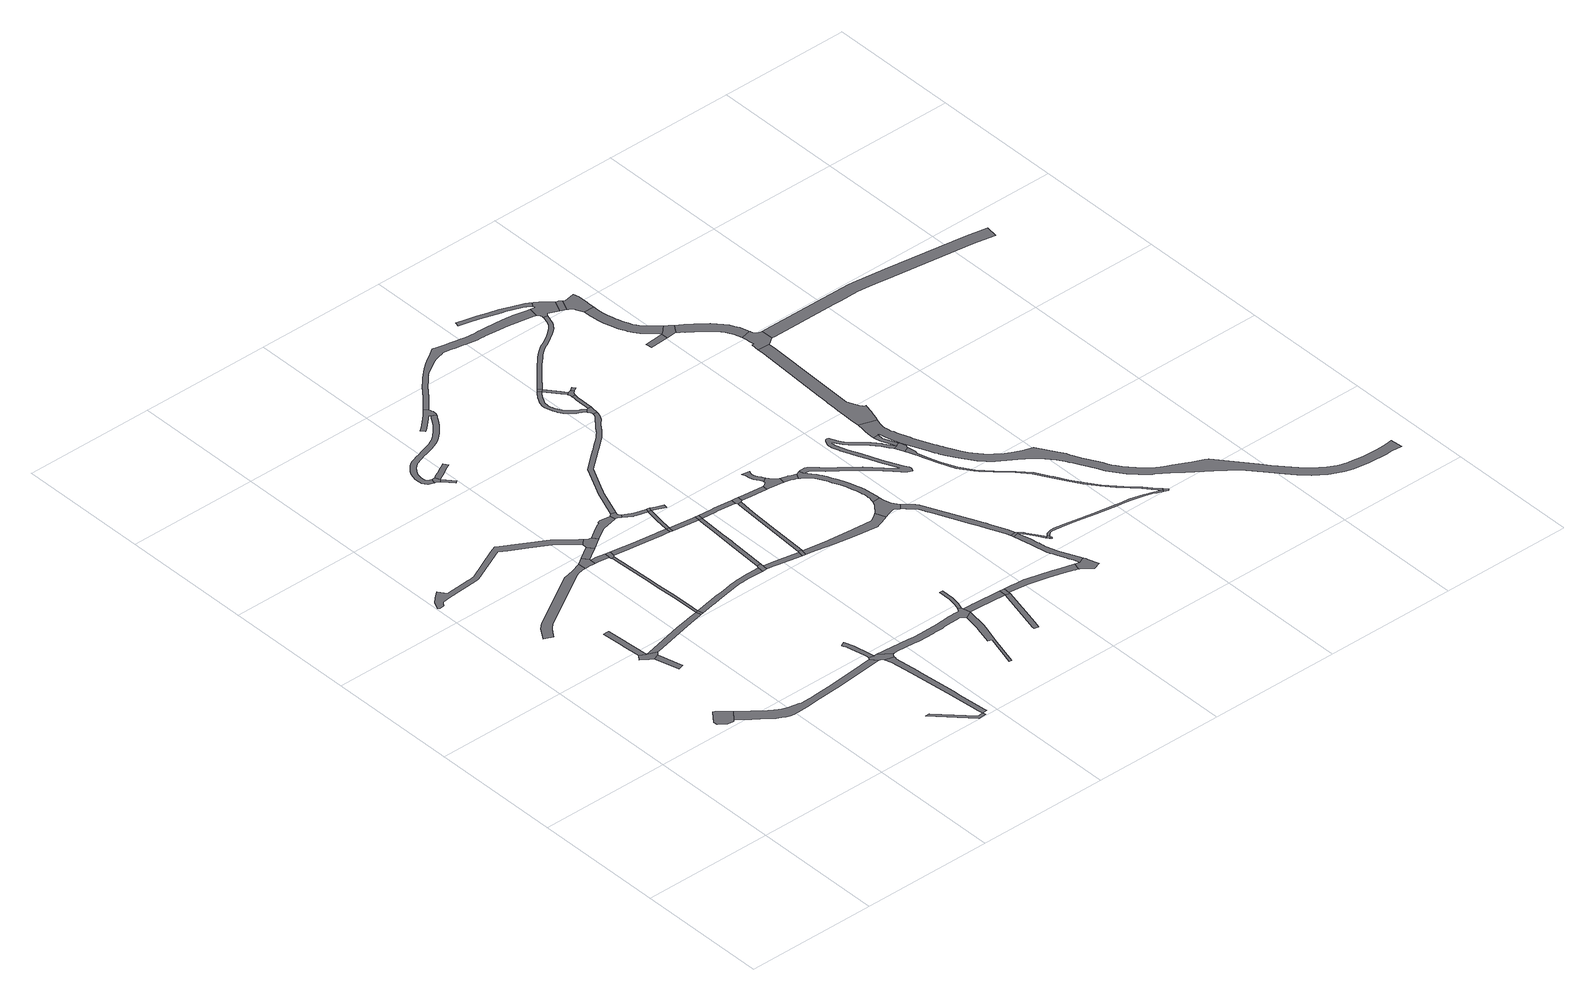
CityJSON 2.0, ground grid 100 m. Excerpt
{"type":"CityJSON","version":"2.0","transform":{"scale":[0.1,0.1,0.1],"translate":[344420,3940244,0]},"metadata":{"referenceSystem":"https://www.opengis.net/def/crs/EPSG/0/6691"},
"CityObjects":{
"road1":{"type":"Road","geometry":[{"type":"MultiSurface","lod":"1","boundaries":[[[0,1,2,3,4,5,6,7,8,9]]]}]},
"road2":{"type":"Road","geometry":[{"type":"MultiSurface","lod":"1","boundaries":[[[10,11,12,13,14,15,16]]]}]},
"road3":{"type":"Road","attributes":{"RoadStructureAttribute.sectionType":"1"},"geometry":[{"type":"MultiSurface","lod":"1","boundaries":[[[10,17,18,11]]]}]},
"road4":{"type":"Road","attributes":{"RoadStructureAttribute.sectionType":"1"},"geometry":[{"type":"MultiSurface","lod":"1","boundaries":[[[19,20,21,22,23,24,25,26,14,13]]]}]},
"road5":{"type":"Road","attributes":{"RoadStructureAttribute.sectionType":"1"},"geometry":[{"type":"MultiSurface","lod":"1","boundaries":[[[27,28,29,30,31,32,33,34,35,36,37,38,39,40,41,42,43,44,45,46,47,48,49]]]}]},
"road6":{"type":"Road","attributes":{"RoadStructureAttribute.sectionType":"1"},"geometry":[{"type":"MultiSurface","lod":"1","boundaries":[[[50,51,52,53,54,55,56,57,58,59,60,61,62,63,64,65,5,4,66,67,68,69,70,71,72,73,74,75,76,77,78,79,80,81]]]}]},
"road7":{"type":"Road","attributes":{"RoadStructureAttribute.sectionType":"1"},"geometry":[{"type":"MultiSurface","lod":"1","boundaries":[[[12,82,83,84,85,86,87,88,89,90,91,92,93,13]]]}]},
"road8":{"type":"Road","attributes":{"RoadStructureAttribute.sectionType":"1"},"geometry":[{"type":"MultiSurface","lod":"1","boundaries":[[[94,95,96,97,98,99,100,101,102,103,104,105,106,107,108,109,110,111,112,113,114,115,116,117,118,119,120,121,122,123,124,125,126]]]}]},
"road9":{"type":"Road","attributes":{"RoadStructureAttribute.sectionType":"1"},"geometry":[{"type":"MultiSurface","lod":"1","boundaries":[[[127,128,129,130,131,132]]]}]},
"road10":{"type":"Road","geometry":[{"type":"MultiSurface","lod":"1","boundaries":[[[133,88,87,134]]]}]},
"road11":{"type":"Road","geometry":[{"type":"MultiSurface","lod":"1","boundaries":[[[135,136,137,138,139,140,141,142,143,144,27,49]]]}]},
"road12":{"type":"Road","attributes":{"RoadStructureAttribute.sectionType":"1"},"geometry":[{"type":"MultiSurface","lod":"1","boundaries":[[[145,146,147,148,149,150,88,133,151,152,153,154,155,156,157,158,159]]]}]},
"road13":{"type":"Road","attributes":{"RoadStructureAttribute.sectionType":"1"},"geometry":[{"type":"MultiSurface","lod":"1","boundaries":[[[160,161,162,163,164,165,166,167,168,169,170,171,172,173,174,175,176,177,132]]]}]},
"road14":{"type":"Road","attributes":{"RoadStructureAttribute.sectionType":"1"},"geometry":[{"type":"MultiSurface","lod":"1","boundaries":[[[178,142,141,179,180,181]]]}]},
"road15":{"type":"Road","attributes":{"RoadStructureAttribute.sectionType":"1"},"geometry":[{"type":"MultiSurface","lod":"1","boundaries":[[[144,143,182,183,184]]]}]},
"road16":{"type":"Road","attributes":{"RoadStructureAttribute.sectionType":"1"},"geometry":[{"type":"MultiSurface","lod":"1","boundaries":[[[185,186,187,188,189,190,191,192,193,194,195,196,197,198,199,200,201,202,203,204,205]]]}]},
"road17":{"type":"Road","geometry":[{"type":"MultiSurface","lod":"1","boundaries":[[[158,206,207,208,181,180,209,159]]]}]},
"road18":{"type":"Road","geometry":[{"type":"MultiSurface","lod":"1","boundaries":[[[205,204,81,80,210,211,171,170,212,213,214,215,216,217,218,219,220]]]}]},
"road19":{"type":"Road","geometry":[{"type":"MultiSurface","lod":"1","boundaries":[[[183,221,222,223,109,108,224,184]]]}]},
"road20":{"type":"Road","geometry":[{"type":"MultiSurface","lod":"1","boundaries":[[[225,226,227,228,229,230,231,232,233,234,235]]]}]},
"road21":{"type":"Road","attributes":{"RoadStructureAttribute.sectionType":"1"},"geometry":[{"type":"MultiSurface","lod":"1","boundaries":[[[236,237,238,239,240,241,242,243,244,245,246,247,248,249,250,251,252,253,254,255,256,133,134]]]}]},
"road22":{"type":"Road","geometry":[{"type":"MultiSurface","lod":"1","boundaries":[[[233,257,258,259,260,234]]]}]},
"road23":{"type":"Road","attributes":{"RoadStructureAttribute.sectionType":"1"},"geometry":[{"type":"MultiSurface","lod":"1","boundaries":[[[234,261,262,263,264,265,266,267,268,269,270,271,272,273,274,275,235]]]}]},
"road24":{"type":"Road","attributes":{"RoadStructureAttribute.sectionType":"1"},"geometry":[{"type":"MultiSurface","lod":"1","boundaries":[[[276,277,278,279,280,208,207,281,282,283,284,285,286]]]}]},
"road25":{"type":"Road","attributes":{"RoadStructureAttribute.sectionType":"1"},"geometry":[{"type":"MultiSurface","lod":"1","boundaries":[[[287,288,289,290,291,292,293,294,295,222,221,296,297,298,299]]]}]},
"road26":{"type":"Road","attributes":{"RoadStructureAttribute.sectionType":"1"},"geometry":[{"type":"MultiSurface","lod":"1","boundaries":[[[227,300,301,302,303,304,305,306,307,308,309,310,311,312,313,314,315,316,317,318,319,320,321,322,323,324,325,326,327,328,329,330,331,332,333,334,335,336,337,338,339,340,341,342,343,344,345,346,347,348,349,350,351,352,353,354,355,356,357,358,359,360,361,362,363,364,365,366,367,368,369,370,371,372,228]]]}]},
"road27":{"type":"Road","attributes":{"RoadStructureAttribute.sectionType":"1"},"geometry":[{"type":"MultiSurface","lod":"1","boundaries":[[[219,373,374,375,376,377,378,379,380,381,382,383,384,385,386,387,388,389,390,391,392,393,394,395,396,397,398,399,400,401,402,403,404,405,406,407,408,409,410,411,412,413,414,415,416,220]]]}]},
"road28":{"type":"Road","geometry":[{"type":"MultiSurface","lod":"1","boundaries":[[[417,418,419,420,299,298,421,422,423,424,425]]]}]},
"road29":{"type":"Road","geometry":[{"type":"MultiSurface","lod":"1","boundaries":[[[426,427,428,245,244,429]]]}]},
"road30":{"type":"Road","geometry":[{"type":"MultiSurface","lod":"1","boundaries":[[[285,430,431,286]]]}]},
"road31":{"type":"Road","attributes":{"RoadStructureAttribute.sectionType":"1"},"geometry":[{"type":"MultiSurface","lod":"1","boundaries":[[[424,432,433,434,435,436,437,438,425]]]}]},
"road32":{"type":"Road","attributes":{"RoadStructureAttribute.sectionType":"1"},"geometry":[{"type":"MultiSurface","lod":"1","boundaries":[[[439,440,441,428,427,442,443,444,445,446,447]]]}]},
"road33":{"type":"Road","attributes":{"RoadStructureAttribute.sectionType":"1"},"geometry":[{"type":"MultiSurface","lod":"1","boundaries":[[[448,449,431,430,450,447]]]}]},
"road34":{"type":"Road","attributes":{"RoadStructureAttribute.sectionType":"1"},"geometry":[{"type":"MultiSurface","lod":"1","boundaries":[[[431,451,452,453,454,455,456,457,458,452,435,459,460,461,286]]]}]},
"road35":{"type":"Road","attributes":{"RoadStructureAttribute.sectionType":"1"},"geometry":[{"type":"MultiSurface","lod":"1","boundaries":[[[462,463,464,426,429,465,466,467]]]}]},
"road36":{"type":"Road","geometry":[{"type":"MultiSurface","lod":"1","boundaries":[[[435,452,458,468,436]]]}]},
"road37":{"type":"Road","attributes":{"RoadStructureAttribute.sectionType":"1"},"geometry":[{"type":"MultiSurface","lod":"1","boundaries":[[[395,469,470,471,472,473,474,475,476,477,478,396]]]}]},
"road38":{"type":"Road","geometry":[{"type":"MultiSurface","lod":"1","boundaries":[[[479,480,481,482,483,484,485,486,487,488,489,490,491,337,336,492,493,494,495,496,497,498]]]}]},
"road39":{"type":"Road","geometry":[{"type":"MultiSurface","lod":"1","boundaries":[[[446,499,448,447]]]}]},
"road40":{"type":"Road","geometry":[{"type":"MultiSurface","lod":"1","boundaries":[[[500,501,502,503,462,467]]]}]},
"road41":{"type":"Road","geometry":[{"type":"MultiSurface","lod":"1","boundaries":[[[398,504,505,506,507,508,509,510,511,399]]]}]},
"road42":{"type":"Road","attributes":{"RoadStructureAttribute.sectionType":"1"},"geometry":[{"type":"MultiSurface","lod":"1","boundaries":[[[512,513,499,446,514,515,516,517]]]}]},
"road43":{"type":"Road","attributes":{"RoadStructureAttribute.sectionType":"1"},"geometry":[{"type":"MultiSurface","lod":"1","boundaries":[[[502,518,519,520,521,522,523,503]]]}]},
"road44":{"type":"Road","attributes":{"RoadStructureAttribute.sectionType":"1"},"geometry":[{"type":"MultiSurface","lod":"1","boundaries":[[[524,525,526,527,528,529,530,531,532,533,534,535,536,537,538,539,540,541,542,543,544,420,419,545,546,547,548,549,550,551,552,553,554,555,556,557,558,559,560,561,562,563,564,565,566,567,568]]]}]},
"road45":{"type":"Road","attributes":{"RoadStructureAttribute.sectionType":"1"},"geometry":[{"type":"MultiSurface","lod":"1","boundaries":[[[569,570,571,572,573,574,397,396,575,576,577]]]}]},
"road46":{"type":"Road","attributes":{"RoadStructureAttribute.sectionType":"1"},"geometry":[{"type":"MultiSurface","lod":"1","boundaries":[[[578,579,580,581,582,577]]]}]},
"road47":{"type":"Road","geometry":[{"type":"MultiSurface","lod":"1","boundaries":[[[516,521,520,583,584,585,517]]]}]},
"road48":{"type":"Road","attributes":{"RoadStructureAttribute.sectionType":"1"},"geometry":[{"type":"MultiSurface","lod":"1","boundaries":[[[586,587,588,589,590,591,592,593,594,595,596,597,598,501,500,599,600,601,602,603,604,605,606,607,608,609]]]}]},
"road49":{"type":"Road","geometry":[{"type":"MultiSurface","lod":"1","boundaries":[[[582,610,611,612,569,577]]]}]},
"road50":{"type":"Road","attributes":{"RoadStructureAttribute.sectionType":"1"},"geometry":[{"type":"MultiSurface","lod":"1","boundaries":[[[583,613,614,615,616,584]]]}]},
"road51":{"type":"Road","attributes":{"RoadStructureAttribute.sectionType":"1"},"geometry":[{"type":"MultiSurface","lod":"1","boundaries":[[[617,618,619,620,621,622,623,624,625,626,627,628,629,630,631,632,633,634,635,636,637,638,639,640,641,642,643,644,645,646,647,648,649,650,651,652,653,654,655,656,657,658,659,660,661,662,663,664,665,666,667,668,669,670]]]}]},
"road52":{"type":"Road","attributes":{"RoadStructureAttribute.sectionType":"1"},"geometry":[{"type":"MultiSurface","lod":"1","boundaries":[[[671,672,673,674,675,676,677,678,679,680,681,682,683,684,685,686,687,688]]]}]},
"road53":{"type":"Road","geometry":[{"type":"MultiSurface","lod":"1","boundaries":[[[689,690,691,692,693,694,695,696,697,698,671,688,699,700,701,702,703,704,705,615,614,706,707,708,709,710,711,712]]]}]},
"road54":{"type":"Road","geometry":[{"type":"MultiSurface","lod":"1","boundaries":[[[713,714,715,716,644,643,717,718,719,720,721,524,568]]]}]},
"road55":{"type":"Road","geometry":[{"type":"MultiSurface","lod":"1","boundaries":[[[669,722,723,670]]]}]},
"road56":{"type":"Road","attributes":{"RoadStructureAttribute.sectionType":"1"},"geometry":[{"type":"MultiSurface","lod":"1","boundaries":[[[724,725,726,727,728,729,730,731,612,611,732,733,734,735,736,737,738,739,740]]]}]},
"road57":{"type":"Road","attributes":{"RoadStructureAttribute.sectionType":"1"},"geometry":[{"type":"MultiSurface","lod":"1","boundaries":[[[669,741,742,743,744,722]]]}]},
"road58":{"type":"Road","attributes":{"RoadStructureAttribute.sectionType":"1"},"geometry":[{"type":"MultiSurface","lod":"1","boundaries":[[[745,746,747,748,749,750,751,715,714,752,753,754,755,756,757,758]]]}]},
"road59":{"type":"Road","geometry":[{"type":"MultiSurface","lod":"1","boundaries":[[[759,760,761,762,763,764,765,766,767,768,769,770,712,711]]]}]},
"road60":{"type":"Road","attributes":{"RoadStructureAttribute.sectionType":"1"},"geometry":[{"type":"MultiSurface","lod":"1","boundaries":[[[771,772,773,774,775,776,777,778,779,780,781,782,783,784,785,786,787,788,789,790,791,792,793,794,795,796,797,798,799,800,801,802,803,804,805,806,807,498,497,808,809,810,811,812,813,814,815,816,817,818,819,820,821,822,823,824,825,826,827,828,829,830,831,832,833,834,835,836,837,838,839,840,841,842,843,844,845,846,847]]]}]},
"road61":{"type":"Road","geometry":[{"type":"MultiSurface","lod":"1","boundaries":[[[848,849,850,851,852,853,854,855,743,742,856,857,858,859,860,745,758]]]}]},
"road62":{"type":"Road","geometry":[{"type":"MultiSurface","lod":"1","boundaries":[[[861,862,863,864,865,866,867,868,869,870,871,872,873,874,875,609,608,876,877,878,879,880,881,882,883,884]]]}]},
"road63":{"type":"Road","geometry":[{"type":"MultiSurface","lod":"1","boundaries":[[[853,885,886,887,888,889,890,854]]]}]},
"road64":{"type":"Road","attributes":{"RoadStructureAttribute.sectionType":"1"},"geometry":[{"type":"MultiSurface","lod":"1","boundaries":[[[865,891,892,893,894,895,896,897,898,899,900,901,902,903,904,905,906,907,908,909,765,764,910,911,912,913,914,915,916,917,918,919,920,921,922,923,924,925,926,927,928,929,930,931,932,933,934,935,866]]]}]},
"road65":{"type":"Road","attributes":{"RoadStructureAttribute.sectionType":"1"},"geometry":[{"type":"MultiSurface","lod":"1","boundaries":[[[883,936,937,938,939,940,941,942,943,944,945,946,947,948,949,950,951,952,953,954,955,956,957,958,959,960,961,962,963,884]]]}]},
"road66":{"type":"Road","geometry":[{"type":"MultiSurface","lod":"1","boundaries":[[[739,964,965,966,967,968,969,970,971,972,973,974,740]]]}]},
"road67":{"type":"Road","attributes":{"RoadStructureAttribute.sectionType":"1"},"geometry":[{"type":"MultiSurface","lod":"1","boundaries":[[[975,976,977,978,979,980,981,982,983,984,985,986,987,988,989,990,991,992,993,994,995,974,973,996,997,998,999,1000,1001,1002,1003,1004,1005,1006,1007,1008,1009,1010,1011]]]}]},
"road68":{"type":"Road","geometry":[{"type":"MultiSurface","lod":"1","boundaries":[[[1012,1011,1010,1013,950,949]]]}]},
"road69":{"type":"Road","attributes":{"RoadStructureAttribute.sectionType":"1"},"geometry":[{"type":"MultiSurface","lod":"1","boundaries":[[[1014,1015,1016,1017,1018,1019,1020,1021,1022,1023,1024,1025,1026,1027,1028,1029,1030,1031,1032,1033,1034,1035,1036,1037,1038,1039,1040,1041,1042,1043,723,722,1044,1045,1046,1047,1048,1049,1050,1051,1052,1053,1054,1055,1056,1057,1058,1059,1060,1061,1062,1063,1064,1065,1066,1067,1068,1069]]]}]},
"road70":{"type":"Road","attributes":{"RoadStructureAttribute.sectionType":"1"},"geometry":[{"type":"MultiSurface","lod":"1","boundaries":[[[1070,1071,1072,1073,1074,1013,1010,1075,1076,1077,1078,1079,1080]]]}]},
"road71":{"type":"Road","geometry":[{"type":"MultiSurface","lod":"1","boundaries":[[[1081,1082,1070,1080,1083,1084,1085,1086,1087,1088]]]}]},
"road72":{"type":"Road","geometry":[{"type":"MultiSurface","lod":"1","boundaries":[[[1089,1090,1091,1085,1084]]]}]},
"road73":{"type":"Road","attributes":{"RoadStructureAttribute.sectionType":"1"},"geometry":[{"type":"MultiSurface","lod":"1","boundaries":[[[1092,1093,1094,1095,1096,1097,1098,1099,1100,1101,1102,1103,1104,1105,1106,1107,1108,1109,1110,1111,1112,1113,1114,1115,1116,1117,1118,1119,1120,1121,1122,1123,1124,1125,1126,1127,1128,1129,1130,1131,1132,1133,1134,909,908,1135,1136,1137,1138,1139,1140,1141,1142,1143,1144,1145,1146,1147,1148,1149,1150,1151,1152,1153,1154,1155,1156,1157,1158,1159,1160,1161,1162,1163,1164,1165,1166,1167,1168,1169,1170,1171,1172,1173,1174,1175,1176]]]}]},
"road74":{"type":"Road","attributes":{"RoadStructureAttribute.sectionType":"1"},"geometry":[{"type":"MultiSurface","lod":"1","boundaries":[[[1177,1178,1179,1180,1181,1182,1183,1184,1185,1186,1187,1188,1189,1190,1191,1192,1193,1194,1195,1196,1197,1198,1199,1200,1201,1202,1203,1204,1205]]]}]},
"road75":{"type":"Road","geometry":[{"type":"MultiSurface","lod":"1","boundaries":[[[1206,1207,1208,1209,1210,1176,1175,1211,1212]]]}]},
"road76":{"type":"Road","geometry":[{"type":"MultiSurface","lod":"1","boundaries":[[[1213,1214,1215,1216,1176,1210,1217,1218,1219]]]}]},
"road77":{"type":"Road","geometry":[{"type":"MultiSurface","lod":"1","boundaries":[[[1220,1221,1222,1223,1224,1225,1226,1227,1228,1229,1230,1231,1232,1233,1234,1235,1236,1205,1204,1237,1238,1239,1240,771,847,1241,1242,1243,1244,1245,1014,1069]]]}]},
"road78":{"type":"Road","attributes":{"RoadStructureAttribute.sectionType":"1"},"geometry":[{"type":"MultiSurface","lod":"1","boundaries":[[[1087,1246,1247,1248,1249,1250,1251,1252,1253,1254,1255,1256,1257,1258,1259,1260,1261,1262,1263,1264,1265,1266,1267,1268,1269,1270,1271,1272,1273,1274,1275,1276,1277,1278,1279,1088]]]}]},
"road79":{"type":"Road","attributes":{"RoadStructureAttribute.sectionType":"1"},"geometry":[{"type":"MultiSurface","lod":"1","boundaries":[[[1280,1281,1282,1230,1229,1283,1284]]]}]},
"road80":{"type":"Road","attributes":{"RoadStructureAttribute.sectionType":"1"},"geometry":[{"type":"MultiSurface","lod":"1","boundaries":[[[1285,1286,1287,1288]]]}]},
"road81":{"type":"Road","geometry":[{"type":"MultiSurface","lod":"1","boundaries":[[[1289,1290,1291,1292,1293,1294,1295,1296,1297,1284,1283,1298,1299,1300,1301,1302,1303,1304,1305,1306,1307]]]}]},
"road82":{"type":"Road","attributes":{"RoadStructureAttribute.sectionType":"1"},"geometry":[{"type":"MultiSurface","lod":"1","boundaries":[[[1308,1309,1310,1311,1312,1313,1314,1315,1316,1317,1318,1319,1320,1321,1322,1323,1324,1325,1326,1327,1328,1329,1330,1331,1332,1333,1334,1335,1336,1337,1338,1339,1289,1307]]]}]},
"road83":{"type":"Road","attributes":{"RoadStructureAttribute.sectionType":"1"},"geometry":[{"type":"MultiSurface","lod":"1","boundaries":[[[1340,1341,1342,1343,1344,1345,1346,1347,1348,1349,1350,1351,1352,1353,1354,1355,1356,1357,1358,1359,1360,1361,1263,1362,1363,1364,1365,1366,1367,1368,1369,1370,1371,1372,1373,1374,1375,1376,1377,1378,1379,1380,1381,1382,1383,1384,1385,1386,1387,1388,1206,1212]]]}]},
"road84":{"type":"Road","geometry":[{"type":"MultiSurface","lod":"1","boundaries":[[[1389,1390,1324,1323,1288,1287,1391]]]}]},
"road85":{"type":"Road","attributes":{"RoadStructureAttribute.sectionType":"1"},"geometry":[{"type":"MultiSurface","lod":"1","boundaries":[[[1392,1393,1394,1395,1396,1397,1398,1399,1400,1401,1402,1403,1404,1405,1406,1407,1408,1409,1410,1411,1412,1413,1414,1415,1416,1417,1418,1419,1420]]]}]},
"road86":{"type":"Road","attributes":{"RoadStructureAttribute.sectionType":"1"},"geometry":[{"type":"MultiSurface","lod":"1","boundaries":[[[1421,1422,1423,1424,1425,1426,1427,1428,1429,1430,1431,1432,1433,1434,1435,1436,1437,1438,1439,1440,1441,1442,1443,1444,1445,1446,1447,1448,1449,1450,1389,1391]]]}]},
"road87":{"type":"Road","geometry":[{"type":"MultiSurface","lod":"1","boundaries":[[[1451,1452,1453,1454,1455,1456,1457,1458,1459,1460,1461,1462,1463,1436,1435,1464,1465,1466,1467,1468,1408,1407,1469,1470]]]}]},
"road88":{"type":"Road","geometry":[{"type":"MultiSurface","lod":"1","boundaries":[[[1263,1262,1471,1472,1362]]]}]},
"road89":{"type":"Road","attributes":{"RoadStructureAttribute.sectionType":"1"},"geometry":[{"type":"MultiSurface","lod":"1","boundaries":[[[1473,1474,1475,1476,1477,1478,1392,1420,1479,1480,1481,1482,1213,1219,1483,1484,1485,1486,1487,1488,1489,1490,1491,1492,1493,1494,1495,1496,1497,1498,1499,1500,1501,1502,1503,1504,1505,1506,1507,1508,1509,1510,1511,1512,1513,1514,1515,1516,1517,1518,1519,1520,1521,1522,1523,1524,1525,1526,1527,1528,1529,1530,1531,1532,1533,1534,1535,1536,1537,1538,1539,1540,1541,1542,1543,1544,1545,1546,1547,1548,1549,1550,1551,1552,1553,1554,1555,1556,1557,1558,1559,1560,1561,1562,1563,1564,1565,1566,1567,1568,1569,1570,1571,1572,1573,1574,1575,1576,1577,1578,1579,1580,1581,1582,1583,1584,1585,1586,1587,1588,1589,1590,1591,1592,1593,1594,1595,1596,1597,1598,1599,1600,1601,1602,1603,1604,1605,1606,1607,1608,1609,1610,1611,1612,1613,1614,1615,1616,1617,1618,1619,1620,1621,1622,1623,1624,1625,1626,1627,1628,1629,1630,1631,1632]]]}]},
"road90":{"type":"Road","attributes":{"RoadStructureAttribute.sectionType":"1"},"geometry":[{"type":"MultiSurface","lod":"1","boundaries":[[[1469,1633,1634,1635,1636,1637,1638,1639,1640,1641,1642,1643,1644,1645,1646,1647,1648,1649,1470]]]}]}
},
"vertices":[
[541,1114,0],[545,1084,0],[599,1039,0],[645,1036,0],[660,1050,0],[715,1116,0],[699,1130,0],[624,1193,0],[614,1201,0],[613,1202,0],
[702,1869,0],[745,1883,0],[766,1906,0],[697,1937,0],[650,1963,0],[621,1925,0],[672,1885,0],
[751,1683,0],[794,1695,0],
[681,2192,0],[678,2236,0],[675,2282,0],[647,2280,0],[630,2279,0],[631,2271,0],[639,2133,0],[641,2107,0],
[1000,2938,0],[925,2911,0],[844,2893,0],[841,2893,0],[406,2631,0],[365,2592,0],[306,2503,0],[370,2472,0],[378,2487,0],[420,2541,0],[427,2549,0],[452,2576,0],[482,2593,0],[589,2658,0],[838,2810,0],[911,2855,0],[936,2866,0],[944,2868,0],[954,2870,0],[964,2872,0],[980,2874,0],[997,2875,0],[1002,2875,0],
[1706,939,0],[1658,934,0],[1342,902,0],[1223,894,0],[1180,891,0],[1171,890,0],[1102,888,0],[1087,896,0],[1005,912,0],[981,921,0],[966,926,0],[946,936,0],[921,950,0],[891,974,0],[846,1008,0],[803,1042,0],[749,975,0],[838,905,0],[873,879,0],[906,860,0],[932,847,0],[957,838,0],[989,832,0],[1008,832,0],[1035,831,0],[1040,831,0],[1110,836,0],[1186,841,0],[1414,857,0],[1643,880,0],[1773,894,0],[1735,943,0],
[780,1910,0],[1091,1984,0],[1162,2001,0],[1207,2009,0],[1218,2011,0],[1239,2015,0],[1230,2057,0],[1167,2045,0],[1081,2027,0],[1031,2016,0],[981,2004,0],[770,1953,0],
[24,3185,0],[59,3190,0],[76,3212,0],[86,3220,0],[102,3222,0],[121,3224,0],[140,3226,0],[302,3239,0],[403,3247,0],[416,3249,0],[697,3381,0],[753,3349,0],[873,3279,0],[1006,3203,0],[1160,3077,0],[1197,3114,0],[1192,3119,0],[1179,3132,0],[1037,3248,0],[878,3340,0],[722,3430,0],[715,3434,0],[663,3410,0],[404,3288,0],[398,3287,0],[387,3286,0],[355,3284,0],[167,3271,0],[150,3293,0],[123,3328,0],[69,3285,0],[36,3253,0],[10,3195,0],
[1862,32,0],[1641,257,0],[1608,255,0],[1852,7,0],[1908,10,0],[1905,35,0],
[1249,2061,0],[1258,2019,0],
[1013,2876,0],[1029,2876,0],[1040,2876,0],[1050,2875,0],[1060,2874,0],[1071,2874,0],[1084,2873,0],[1086,2918,0],[1085,2928,0],[1056,2974,0],
[1203,2830,0],[1206,2751,0],[1215,2537,0],[1219,2426,0],[1225,2269,0],[1228,2159,0],[1248,2159,0],[1245,2270,0],[1239,2429,0],[1235,2538,0],[1225,2769,0],[1223,2831,0],[1223,2833,0],[1224,2844,0],[1201,2840,0],
[1942,38,0],[1940,62,0],[1921,269,0],[1915,333,0],[1890,613,0],[1888,642,0],[1883,690,0],[1869,832,0],[1870,839,0],[1870,846,0],[1871,853,0],[1805,874,0],[1821,824,0],[1841,658,0],[1873,344,0],[1885,223,0],[1898,98,0],[1899,85,0],
[1130,2916,0],[1111,2872,0],[1196,2861,0],[1202,2905,0],
[1117,2949,0],[1186,2993,0],[1156,3039,0],
[1777,990,0],[1753,1113,0],[1747,1138,0],[1738,1164,0],[1736,1169,0],[1733,1175,0],[1731,1180,0],[1730,1181,0],[1728,1185,0],[1697,1171,0],[1699,1165,0],[1702,1160,0],[1704,1155,0],[1706,1151,0],[1713,1128,0],[1714,1125,0],[1719,1104,0],[1741,989,0],[1742,984,0],[1746,962,0],[1784,949,0],
[1227,2851,0],[1230,2857,0],[1237,2900,0],[1200,2845,0],
[1792,889,0],[1798,883,0],[1872,860,0],[1874,865,0],[1877,869,0],[1879,874,0],[1883,877,0],[1887,880,0],[1892,883,0],[1897,884,0],[1801,951,0],
[1274,3049,0],[1248,3091,0],[1217,3094,0],[1157,3045,0],
[906,4234,0],[903,4233,0],[891,4234,0],[879,4196,0],[884,4194,0],[893,4194,0],[899,4189,0],[906,4184,0],[910,4180,0],[928,4200,0],[912,4237,0],
[1356,2040,0],[1376,2044,0],[1385,2045,0],[1434,2056,0],[1602,2087,0],[1643,2092,0],[1661,2094,0],[1718,2096,0],[1836,2093,0],[1837,2138,0],[1713,2136,0],[1685,2135,0],[1653,2134,0],[1632,2131,0],[1591,2126,0],[1543,2117,0],[1496,2108,0],[1490,2107,0],[1452,2101,0],[1433,2098,0],[1397,2091,0],
[912,4178,0],[918,4173,0],[981,4102,0],[999,4118,0],
[930,4201,0],[941,4206,0],[952,4212,0],[982,4227,0],[1011,4244,0],[1040,4261,0],[1069,4278,0],[1049,4312,0],[1020,4295,0],[991,4278,0],[963,4262,0],[934,4248,0],[925,4243,0],[923,4242,0],[913,4237,0],
[1612,2848,0],[1588,2851,0],[1469,2867,0],[1393,2876,0],[1345,2883,0],[1307,2847,0],[1476,2825,0],[1606,2809,0],[1638,2804,0],[1664,2801,0],[1670,2840,0],
[1411,3189,0],[1386,3183,0],[1382,3179,0],[1385,3173,0],[1363,3166,0],[1352,3158,0],[1341,3151,0],[1333,3146,0],[1271,3106,0],[1362,3105,0],[1375,3113,0],[1495,3138,0],[1486,3177,0],
[875,4239,0],[861,4246,0],[854,4252,0],[850,4261,0],[848,4279,0],[849,4303,0],[853,4324,0],[860,4346,0],[873,4367,0],[888,4388,0],[905,4404,0],[925,4418,0],[951,4429,0],[951,4430,0],[983,4440,0],[1015,4451,0],[1042,4460,0],[1071,4467,0],[1102,4476,0],[1133,4488,0],[1148,4495,0],[1158,4500,0],[1162,4502,0],[1176,4510,0],[1190,4519,0],[1207,4531,0],[1222,4544,0],[1229,4550,0],[1236,4557,0],[1250,4571,0],[1275,4597,0],[1300,4626,0],[1322,4656,0],[1341,4687,0],[1348,4699,0],[1358,4713,0],[1363,4724,0],[1326,4741,0],[1326,4740,0],[1323,4733,0],[1314,4720,0],[1307,4708,0],[1289,4678,0],[1268,4650,0],[1246,4624,0],[1222,4599,0],[1209,4586,0],[1196,4574,0],[1182,4562,0],[1168,4552,0],[1156,4544,0],[1143,4537,0],[1130,4531,0],[1117,4525,0],[1089,4514,0],[1060,4506,0],[1031,4498,0],[1002,4489,0],[970,4478,0],[937,4467,0],[918,4459,0],[906,4454,0],[879,4435,0],[858,4414,0],[839,4389,0],[824,4362,0],[814,4334,0],[809,4307,0],[808,4278,0],[811,4250,0],[821,4228,0],[837,4213,0],[860,4201,0],
[1903,886,0],[1909,887,0],[1915,887,0],[1921,886,0],[1928,886,0],[2058,877,0],[2107,874,0],[2115,873,0],[2163,872,0],[2227,872,0],[2239,873,0],[2305,874,0],[2310,874,0],[2328,876,0],[2335,876,0],[2360,878,0],[2380,879,0],[2400,880,0],[2420,882,0],[2439,882,0],[2465,883,0],[2468,883,0],[2497,855,0],[2552,882,0],[2540,937,0],[2539,954,0],[2516,964,0],[2502,938,0],[2492,938,0],[2475,938,0],[2465,938,0],[2438,937,0],[2417,937,0],[2397,935,0],[2376,934,0],[2356,933,0],[2331,931,0],[2306,929,0],[2302,929,0],[2282,929,0],[2226,927,0],[2164,927,0],[2110,928,0],[2062,932,0],
[1543,3154,0],[1537,3173,0],[1541,3187,0],[1508,3198,0],[1507,3141,0],[1513,3138,0],[1526,3130,0],[1537,3123,0],[1551,3143,0],
[1878,2135,0],[1880,2159,0],[1850,2161,0],[1873,2093,0],
[1688,2798,0],[1693,2837,0],
[1602,3080,0],[1605,3079,0],[1621,3073,0],[1704,3053,0],[1710,3082,0],[1641,3101,0],[1612,3109,0],
[1886,2744,0],[1876,2583,0],[1868,2447,0],[1898,2445,0],[1899,2464,0],[1904,2557,0],[1916,2742,0],[1917,2769,0],[1888,2771,0],
[1893,2811,0],[1876,2812,0],[1872,2772,0],
[1708,2943,0],[1728,3052,0],[1824,3010,0],[1825,3016,0],[1826,3030,0],[1827,3036,0],[1777,3058,0],[1738,3075,0],[1697,3017,0],[1685,2953,0],[1684,2947,0],
[2143,2088,0],[2004,2116,0],[1963,2122,0],[1920,2089,0],[1954,2082,0],[2135,2046,0],
[1726,3080,0],
[2477,734,0],[2470,712,0],[2433,577,0],[2461,567,0],[2393,327,0],[2412,322,0],[2480,562,0],[2509,666,0],[2510,667,0],[2525,723,0],
[1327,4811,0],[1297,4779,0],[1267,4748,0],[1244,4727,0],[1220,4707,0],[1197,4687,0],[1173,4667,0],[1196,4640,0],[1219,4660,0],[1243,4681,0],[1267,4701,0],[1291,4723,0],[1321,4754,0],[1368,4735,0],[1370,4763,0],[1366,4777,0],[1362,4785,0],[1360,4790,0],[1358,4794,0],[1332,4817,0],
[1922,2808,0],
[2163,2040,0],[2172,2085,0],[2173,2093,0],[2148,2095,0],
[2554,1002,0],[2562,1040,0],[2565,1067,0],[2569,1167,0],[2544,1168,0],[2540,1069,0],[2537,1044,0],[2530,1007,0],
[2047,2799,0],[2019,2801,0],[2021,2761,0],[2044,2759,0],[2181,2745,0],[2185,2785,0],
[2194,2411,0],[2207,2604,0],[2220,2729,0],[2191,2730,0],[2189,2710,0],[2169,2415,0],
[2124,4059,0],[2122,4047,0],[2117,4033,0],[2037,3935,0],[2036,3934,0],[2024,3918,0],[2007,3896,0],[1988,3876,0],[1983,3872,0],[1973,3862,0],[1958,3848,0],[1942,3835,0],[1927,3822,0],[1898,3798,0],[1872,3777,0],[1868,3774,0],[1838,3751,0],[1808,3728,0],[1709,3648,0],[1620,3471,0],[1591,3413,0],[1617,3383,0],[1623,3398,0],[1628,3407,0],[1653,3458,0],[1736,3625,0],[1832,3701,0],[1861,3725,0],[1891,3748,0],[1906,3760,0],[1985,3826,0],[1998,3837,0],[2014,3852,0],[2032,3873,0],[2050,3894,0],[2067,3917,0],[2084,3939,0],[2098,3955,0],[2113,3970,0],[2126,3986,0],[2136,4003,0],[2144,4020,0],[2151,4039,0],[2153,4053,0],[2154,4055,0],
[2843,921,0],[2639,934,0],[2632,935,0],[2622,935,0],[2591,936,0],[2547,937,0],[2619,880,0],[2629,880,0],[2840,866,0],
[2746,492,0],[2745,478,0],[2776,470,0],[2791,527,0],[2874,858,0],
[2232,2740,0],[2236,2780,0],[2218,2782,0],
[2778,2062,0],[2774,2059,0],[2769,2056,0],[2765,2054,0],[2761,2051,0],[2756,2049,0],[2718,2026,0],[2711,2024,0],[2572,2036,0],[2565,2037,0],[2385,2053,0],[2370,2055,0],[2275,2069,0],[2241,2025,0],[2376,1998,0],[2522,1975,0],[2561,1969,0],[2590,1966,0],[2699,1952,0],[2709,1953,0],[2717,1956,0],[2754,1966,0],[2813,1991,0],[2782,2066,0],
[2875,864,0],[2877,872,0],[2880,919,0],
[2307,2733,0],[2432,2720,0],[2436,2760,0],[2284,2775,0],
[2000,4462,0],[1972,4428,0],[1951,4389,0],[1949,4386,0],[1945,4376,0],[1941,4364,0],[1936,4350,0],[1934,4334,0],[1934,4313,0],[1938,4293,0],[1944,4274,0],[1950,4257,0],[1955,4245,0],[1956,4241,0],[1958,4239,0],[1964,4225,0],[1974,4208,0],[1984,4193,0],[1997,4179,0],[2011,4166,0],[2024,4155,0],[2038,4144,0],[2049,4136,0],[2060,4129,0],[2081,4118,0],[2098,4107,0],[2104,4102,0],[2125,4123,0],[2117,4131,0],[2097,4143,0],[2075,4155,0],[2055,4168,0],[2052,4171,0],[2043,4178,0],[2030,4189,0],[2019,4199,0],[2008,4211,0],[1999,4224,0],[1991,4238,0],[1985,4251,0],[1984,4253,0],[1978,4268,0],[1972,4284,0],[1967,4300,0],[1964,4316,0],[1964,4332,0],[1966,4343,0],[1969,4354,0],[1973,4365,0],[1978,4376,0],[1997,4411,0],[2023,4443,0],[2032,4453,0],[2010,4473,0],
[2504,2817,0],[2500,2823,0],[2491,2840,0],[2485,2851,0],[2478,2864,0],[2472,2876,0],[2466,2888,0],[2463,2903,0],[2465,2921,0],[2475,2935,0],[2414,2946,0],[2420,2936,0],[2424,2923,0],[2430,2883,0],[2440,2856,0],[2448,2839,0],[2461,2817,0],[2472,2798,0],
[2549,2761,0],[2543,2766,0],[2540,2769,0],[2538,2771,0],[2535,2774,0],[2532,2777,0],[2529,2782,0],[2521,2791,0],[2517,2796,0],[2510,2807,0],[2473,2791,0],[2473,2788,0],[2472,2783,0],[2467,2777,0],[2461,2772,0],[2454,2766,0],[2444,2762,0],[2440,2719,0],[2473,2715,0],[2506,2712,0],[2514,2711,0],[2538,2707,0],[2562,2703,0],[2571,2751,0],
[2163,4118,0],[2163,4123,0],[2138,4123,0],[2131,4122,0],[2110,4096,0],[2114,4089,0],[2119,4082,0],[2122,4075,0],[2124,4070,0],
[2050,4472,0],[2028,4492,0],
[3292,842,0],[3242,857,0],[3063,901,0],[3040,905,0],[3015,909,0],[2998,911,0],[2982,912,0],[2937,915,0],[2993,856,0],[3003,855,0],[3045,849,0],[3172,817,0],[3275,787,0],[3350,765,0],[3356,763,0],[3375,757,0],[3391,812,0],
[2110,4355,0],[2138,4320,0],[2155,4338,0],[2125,4376,0],
[2144,4284,0],[2144,4276,0],[2142,4259,0],[2141,4242,0],[2141,4208,0],[2140,4175,0],[2139,4142,0],[2164,4141,0],[2165,4174,0],[2166,4208,0],[2166,4241,0],[2167,4257,0],[2169,4275,0],[2169,4284,0],
[2570,2701,0],[2592,2696,0],[2613,2691,0],[2634,2684,0],[2654,2675,0],[2659,2672,0],[2681,2711,0],[2674,2715,0],[2650,2726,0],[2626,2734,0],[2614,2737,0],[2605,2739,0],
[2555,5152,0],[2512,5161,0],[2469,5170,0],[2425,5178,0],[2410,5181,0],[2381,5186,0],[2337,5192,0],[2302,5195,0],[2268,5197,0],[2233,5199,0],[2199,5201,0],[2172,5201,0],[2145,5201,0],[2118,5201,0],[2091,5203,0],[2064,5206,0],[2037,5211,0],[2011,5216,0],[1984,5222,0],[1939,5230,0],[1894,5240,0],[1849,5249,0],[1804,5259,0],[1759,5229,0],[1713,5201,0],[1669,5171,0],[1626,5139,0],[1601,5118,0],[1577,5095,0],[1553,5072,0],[1530,5048,0],[1492,5007,0],[1456,4963,0],[1421,4919,0],[1384,4877,0],[1368,4858,0],[1356,4844,0],[1382,4821,0],[1411,4854,0],[1448,4897,0],[1483,4941,0],[1519,4984,0],[1556,5024,0],[1578,5047,0],[1592,5060,0],[1599,5067,0],[1601,5070,0],[1621,5088,0],[1651,5106,0],[1681,5125,0],[1712,5143,0],[1743,5158,0],[1765,5166,0],[1788,5173,0],[1811,5179,0],[1834,5186,0],[1836,5186,0],[1881,5176,0],[1926,5167,0],[1972,5158,0],[1998,5153,0],[2026,5147,0],[2055,5142,0],[2085,5138,0],[2116,5136,0],[2145,5136,0],[2149,5136,0],[2204,5130,0],[2224,5128,0],[2330,5117,0],[2500,5086,0],[2509,5085,0],[2517,5083,0],[2525,5082,0],[2531,5080,0],[2536,5079,0],[2540,5077,0],
[2171,4290,0],[2173,4296,0],[2175,4302,0],[2178,4307,0],[2187,4316,0],[2194,4321,0],[2180,4342,0],[2170,4338,0],[2139,4317,0],[2139,4315,0],[2140,4312,0],[2141,4310,0],[2144,4293,0],
[2943,2065,0],[2938,2074,0],[2924,2111,0],[2918,2147,0],[2917,2169,0],[2854,2164,0],[2848,2150,0],[2842,2137,0],[2835,2125,0],[2829,2118,0],[2800,2084,0],[2796,2080,0],[2793,2076,0],[2789,2072,0],[2785,2069,0],[2841,2003,0],[2881,2016,0],[2890,2018,0],[2900,2018,0],[2909,2016,0],[2919,2012,0],[2930,2004,0],[2938,1997,0],[2968,2030,0],
[2197,4323,0],[2209,4330,0],[2220,4337,0],[2206,4358,0],[2196,4351,0],[2184,4344,0],
[2914,2195,0],[2913,2206,0],[2906,2282,0],[2903,2297,0],[2896,2331,0],[2888,2365,0],[2874,2409,0],[2859,2452,0],[2842,2495,0],[2823,2536,0],[2810,2564,0],[2796,2594,0],[2793,2598,0],[2778,2624,0],[2756,2652,0],[2737,2671,0],[2722,2684,0],[2725,2686,0],[2714,2722,0],[2672,2664,0],[2690,2652,0],[2693,2650,0],[2707,2638,0],[2722,2622,0],[2728,2615,0],[2741,2599,0],[2756,2573,0],[2769,2545,0],[2783,2517,0],[2794,2492,0],[2801,2477,0],[2817,2437,0],[2832,2395,0],[2844,2353,0],[2852,2321,0],[2859,2288,0],[2861,2277,0],[2863,2262,0],[2865,2248,0],[2865,2234,0],[2865,2224,0],[2865,2220,0],[2864,2205,0],[2861,2191,0],[2858,2177,0],
[2942,1994,0],[2968,1969,0],[2975,1964,0],[3001,1939,0],[3019,1919,0],[3042,1872,0],[3045,1866,0],[3062,1826,0],[3176,1573,0],[3199,1521,0],[3222,1468,0],[3237,1434,0],[3271,1352,0],[3286,1312,0],[3328,1318,0],[3310,1376,0],[3266,1479,0],[3250,1517,0],[3247,1523,0],[3223,1576,0],[3184,1662,0],[3067,1924,0],[3056,1944,0],[3046,1956,0],[3044,1958,0],[3039,1964,0],[3021,1981,0],[2986,2013,0],
[3383,752,0],[3393,746,0],[3402,740,0],[3411,732,0],[3417,726,0],[3457,692,0],[3516,713,0],[3487,794,0],[3482,808,0],[3475,825,0],[3430,800,0],
[3302,1234,0],[3311,1191,0],[3319,1136,0],[3321,1122,0],[3325,1096,0],[3330,1070,0],[3332,1061,0],[3336,1044,0],[3342,1023,0],[3344,1019,0],[3345,1015,0],[3349,1003,0],[3357,983,0],[3365,963,0],[3380,928,0],[3395,893,0],[3398,888,0],[3403,877,0],[3415,848,0],[3422,831,0],[3426,814,0],[3412,966,0],[3407,979,0],[3399,999,0],[3392,1018,0],[3385,1037,0],[3380,1056,0],[3374,1079,0],[3371,1098,0],[3370,1103,0],[3366,1130,0],[3363,1144,0],[3355,1199,0],[3345,1245,0],[3337,1274,0],[3329,1297,0],[3291,1286,0],
[3288,1302,0],[3339,1307,0],
[2562,5034,0],[2562,5030,0],[2556,5013,0],[2548,4991,0],[2547,4986,0],[2538,4962,0],[2530,4948,0],[2526,4942,0],[2511,4925,0],[2506,4920,0],[2492,4908,0],[2470,4891,0],[2448,4874,0],[2415,4852,0],[2380,4833,0],[2343,4813,0],[2307,4788,0],[2277,4763,0],[2250,4737,0],[2223,4710,0],[2198,4683,0],[2161,4644,0],[2139,4620,0],[2125,4605,0],[2115,4593,0],[2108,4585,0],[2090,4564,0],[2056,4524,0],[2052,4519,0],[2029,4494,0],[2051,4473,0],[2079,4504,0],[2113,4545,0],[2147,4585,0],[2183,4624,0],[2219,4663,0],[2245,4689,0],[2271,4715,0],[2297,4741,0],[2325,4764,0],[2359,4787,0],[2395,4807,0],[2431,4827,0],[2447,4838,0],[2465,4849,0],[2488,4867,0],[2512,4884,0],[2533,4904,0],[2551,4925,0],[2565,4949,0],[2575,4976,0],[2584,5004,0],[2586,5008,0],[2586,5009,0],[2591,5023,0],[2591,5024,0],
[3450,1148,0],[3407,1216,0],[3393,1237,0],[3373,1271,0],[3368,1280,0],[3356,1270,0],[3357,1268,0],[3370,1247,0],[3401,1197,0],[3435,1144,0],[3438,1140,0],
[3453,1149,0],[3452,1148,0],[3442,1134,0],[3451,1122,0],[3465,1132,0],[3468,1139,0],[3469,1141,0],[3455,1150,0],
[3453,1118,0],[3463,1109,0],[3470,1125,0],
[3336,2541,0],[3309,2583,0],[3305,2588,0],[3284,2616,0],[3261,2644,0],[3217,2685,0],[3157,2740,0],[3134,2765,0],[3114,2795,0],[3098,2830,0],[3089,2852,0],[3082,2857,0],[3073,2861,0],[3064,2858,0],[3057,2850,0],[3056,2850,0],[3047,2835,0],[3038,2815,0],[3033,2797,0],[3039,2767,0],[3054,2713,0],[3055,2711,0],[3068,2672,0],[3106,2588,0],[3132,2524,0],[3161,2450,0],[3220,2319,0],[3226,2306,0],[3214,2319,0],[3147,2389,0],[3095,2443,0],[3052,2481,0],[3049,2485,0],[2978,2545,0],[2925,2588,0],[2868,2635,0],[2836,2668,0],[2806,2698,0],[2790,2713,0],[2779,2720,0],[2764,2725,0],[2742,2727,0],[2724,2725,0],[2741,2687,0],[2749,2687,0],[2768,2679,0],[2775,2676,0],[2810,2643,0],[2841,2611,0],[2864,2593,0],[2911,2557,0],[2957,2520,0],[3027,2460,0],[3052,2437,0],[3072,2419,0],[3123,2366,0],[3167,2320,0],[3202,2283,0],[3232,2254,0],[3264,2238,0],[3274,2263,0],[3276,2269,0],[3273,2285,0],[3255,2319,0],[3190,2462,0],[3162,2536,0],[3135,2601,0],[3097,2684,0],[3085,2722,0],[3070,2774,0],[3066,2796,0],[3068,2804,0],[3069,2806,0],[3074,2813,0],[3089,2781,0],[3111,2747,0],[3137,2719,0],[3197,2664,0],[3240,2624,0],[3261,2598,0],[3285,2566,0],[3313,2524,0],[3327,2505,0],[3332,2494,0],[3362,2507,0],
[2596,5205,0],[2592,5207,0],[2570,5218,0],[2545,5230,0],[2518,5242,0],[2490,5253,0],[2461,5264,0],[2431,5273,0],[2402,5283,0],[2327,5305,0],[2252,5326,0],[2207,5337,0],[2176,5345,0],[2100,5365,0],[2091,5331,0],[2166,5312,0],[2242,5292,0],[2278,5282,0],[2317,5272,0],[2392,5249,0],[2420,5240,0],[2449,5231,0],[2477,5221,0],[2505,5210,0],[2529,5199,0],[2554,5187,0],[2569,5179,0],[2587,5164,0],[2607,5198,0],
[3402,2446,0],[3404,2450,0],[3411,2466,0],[3397,2506,0],[3392,2519,0],[3347,2461,0],[3360,2428,0],
[3307,2668,0],[3308,2649,0],[3316,2615,0],[3351,2535,0],[3380,2547,0],[3346,2627,0],[3350,2670,0],
[2592,5027,0],[2595,5035,0],[2597,5037,0],[2601,5042,0],[2602,5043,0],[2607,5047,0],[2608,5047,0],[2614,5045,0],[2621,5041,0],[2684,5013,0],[2725,5104,0],[2714,5114,0],[2699,5126,0],[2690,5134,0],[2674,5149,0],[2648,5171,0],[2620,5191,0],[2592,5153,0],[2592,5146,0],[2592,5144,0],[2560,5151,0],[2548,5069,0],[2555,5063,0],[2559,5055,0],[2561,5050,0],[2562,5041,0],
[3473,1147,0],[3491,1162,0],[3496,1165,0],[3514,1167,0],[3544,1167,0],[3652,1150,0],[3743,1134,0],[3794,1124,0],[3847,1115,0],[4006,1088,0],[4049,1083,0],[4106,1073,0],[4213,1047,0],[4215,1046,0],[4274,1027,0],[4290,1019,0],[4329,1003,0],[4335,1017,0],[4296,1032,0],[4280,1041,0],[4219,1061,0],[4215,1062,0],[4110,1088,0],[4051,1098,0],[4008,1103,0],[3835,1132,0],[3797,1139,0],[3746,1149,0],[3655,1165,0],[3545,1182,0],[3513,1182,0],[3492,1179,0],[3472,1169,0],[3462,1160,0],
[2759,5089,0],[2749,5094,0],[2733,5100,0],[2729,4994,0],[2768,5083,0],
[2867,4380,0],[2870,4330,0],[3015,4340,0],[3012,4390,0],
[2875,4899,0],[2875,4911,0],[2875,4937,0],[2876,4964,0],[2876,5039,0],[2869,5074,0],[2867,5086,0],[2788,5071,0],[2783,5069,0],[2740,4988,0],[2748,4986,0],[2752,4983,0],[2756,4980,0],[2760,4976,0],[2763,4971,0],[2766,4966,0],[2770,4958,0],[2772,4952,0],[2795,4901,0],
[2795,4858,0],[2799,4805,0],[2806,4765,0],[2814,4725,0],[2824,4685,0],[2833,4645,0],[2844,4619,0],[2855,4592,0],[2862,4578,0],[2869,4561,0],[2888,4528,0],[2915,4493,0],[2944,4463,0],[2972,4437,0],[3000,4412,0],[3019,4397,0],[3079,4452,0],[3052,4473,0],[3026,4496,0],[3000,4520,0],[2976,4545,0],[2955,4573,0],[2941,4597,0],[2929,4623,0],[2918,4650,0],[2910,4670,0],[2903,4698,0],[2902,4703,0],[2892,4743,0],[2884,4780,0],[2879,4814,0],[2875,4861,0],
[3374,2394,0],[3388,2364,0],[3399,2330,0],[3407,2306,0],[3420,2260,0],[3445,2191,0],[3492,2075,0],[3558,1975,0],[3580,1952,0],[3646,1883,0],[3748,1785,0],[3821,1700,0],[3872,1616,0],[3889,1587,0],[3937,1496,0],[3995,1407,0],[4060,1316,0],[4128,1237,0],[4194,1169,0],[4246,1119,0],[4287,1070,0],[4315,1037,0],[4345,1027,0],[4326,1047,0],[4298,1080,0],[4257,1129,0],[4204,1180,0],[4139,1247,0],[4072,1325,0],[4008,1415,0],[3950,1504,0],[3902,1594,0],[3889,1616,0],[3834,1709,0],[3758,1795,0],[3656,1894,0],[3613,1939,0],[3570,1984,0],[3506,2082,0],[3459,2196,0],[3428,2282,0],[3411,2348,0],[3410,2359,0],[3410,2365,0],[3411,2372,0],[3413,2378,0],[3414,2379,0],[3412,2398,0],[3408,2423,0],
[3135,4411,0],[3107,4431,0],[3091,4345,0],
[3451,2793,0],[3461,2822,0],[3479,2877,0],[3479,2878,0],[3498,2952,0],[3497,2954,0],[3497,2955,0],[3481,2958,0],[3477,2966,0],[3474,2970,0],[3470,2974,0],[3427,3067,0],[3430,3149,0],[3440,3373,0],[3457,3786,0],[3459,3852,0],[3370,3856,0],[3367,3796,0],[3338,3234,0],[3335,3177,0],[3334,3160,0],[3332,3135,0],[3332,3130,0],[3330,3100,0],[3328,3070,0],[3327,3039,0],[3325,2967,0],[3322,2885,0],[3324,2835,0],
[3116,4327,0],[3140,4308,0],[3165,4290,0],[3188,4272,0],[3190,4271,0],[3214,4251,0],[3241,4229,0],[3268,4207,0],[3294,4184,0],[3316,4158,0],[3333,4134,0],[3347,4108,0],[3360,4081,0],[3370,4053,0],[3378,4022,0],[3455,4041,0],[3453,4050,0],[3447,4077,0],[3434,4111,0],[3419,4144,0],[3401,4176,0],[3380,4207,0],[3351,4240,0],[3321,4268,0],[3292,4291,0],[3264,4313,0],[3239,4334,0],[3213,4354,0],[3188,4372,0],[3163,4391,0],
[3507,3985,0],[3501,3985,0],[3495,3987,0],[3489,3989,0],[3483,3992,0],[3478,3996,0],[3473,4000,0],[3468,4005,0],[3464,4010,0],[3461,4016,0],[3459,4021,0],[3457,4028,0],[3456,4034,0],[3378,4021,0],[3382,3988,0],[3385,3954,0],[3389,3920,0],[3374,3920,0],[3516,3889,0],[3516,3985,0],
[4361,990,0],[4371,1001,0],
[3431,2702,0],[3431,2706,0],[3432,2719,0],[3434,2731,0],[3436,2743,0],[3439,2756,0],[3323,2830,0],[3317,2781,0],[3314,2755,0],[3306,2696,0],[3357,2682,0],[3358,2675,0],[3370,2624,0],[3389,2553,0],[3393,2539,0],[3402,2515,0],[3411,2491,0],[3420,2468,0],[3434,2432,0],[3449,2397,0],[3464,2362,0],[3479,2327,0],[3488,2307,0],[3497,2288,0],[3507,2268,0],[3510,2262,0],[3530,2225,0],[3566,2161,0],[3646,2043,0],[3686,1997,0],[3728,1963,0],[3790,1921,0],[3849,1880,0],[3889,1852,0],[3931,1819,0],[3934,1817,0],[3985,1765,0],[4035,1707,0],[4068,1659,0],[4079,1637,0],[4086,1625,0],[4112,1576,0],[4166,1470,0],[4194,1413,0],[4219,1372,0],[4275,1298,0],[4329,1242,0],[4396,1186,0],[4408,1178,0],[4490,1121,0],[4566,1061,0],[4714,949,0],[4852,841,0],[4969,698,0],[5036,619,0],[5088,558,0],[5154,495,0],[5242,430,0],[5323,389,0],[5343,383,0],[5404,364,0],[5517,347,0],[5531,345,0],[5654,341,0],[5662,341,0],[5711,343,0],[5793,337,0],[5781,428,0],[5728,421,0],[5653,418,0],[5628,418,0],[5601,419,0],[5538,422,0],[5438,437,0],[5422,439,0],[5397,447,0],[5353,460,0],[5352,461,0],[5288,493,0],[5204,555,0],[5145,612,0],[5029,748,0],[4978,810,0],[4774,1066,0],[4750,1077,0],[4675,1112,0],[4673,1112,0],[4654,1124,0],[4634,1134,0],[4620,1141,0],[4614,1144,0],[4593,1155,0],[4557,1173,0],[4491,1203,0],[4487,1205,0],[4484,1207,0],[4473,1215,0],[4461,1223,0],[4444,1235,0],[4427,1248,0],[4410,1260,0],[4406,1264,0],[4395,1274,0],[4377,1291,0],[4361,1309,0],[4344,1327,0],[4328,1346,0],[4315,1362,0],[4303,1378,0],[4291,1395,0],[4280,1411,0],[4264,1437,0],[4250,1463,0],[4237,1491,0],[4223,1519,0],[4169,1620,0],[4164,1629,0],[4140,1677,0],[4137,1681,0],[4124,1718,0],[4105,1752,0],[4086,1785,0],[4014,1907,0],[3976,1919,0],[3937,1930,0],[3869,1961,0],[3831,1984,0],[3779,2019,0],[3774,2023,0],[3765,2030,0],[3759,2035,0],[3740,2052,0],[3722,2071,0],[3704,2090,0],[3697,2098,0],[3688,2109,0],[3676,2125,0],[3668,2135,0],[3640,2179,0],[3625,2206,0],[3606,2243,0],[3582,2296,0],[3579,2302,0],[3570,2322,0],[3561,2341,0],[3552,2360,0],[3537,2394,0],[3522,2428,0],[3508,2462,0],[3494,2497,0],[3486,2520,0],[3477,2543,0],[3469,2565,0],[3461,2588,0],[3454,2610,0],[3447,2631,0],[3441,2650,0],[3436,2669,0],[3433,2687,0],[3432,2689,0],
[3546,3889,0],[4048,3889,0],[4119,3888,0],[4150,3888,0],[4257,3887,0],[4318,3882,0],[4392,3873,0],[4536,3855,0],[5152,3768,0],[5314,3740,0],[5330,3833,0],[5168,3862,0],[4549,3949,0],[4328,3977,0],[4261,3982,0],[4048,3984,0],[3548,3985,0]
]}
